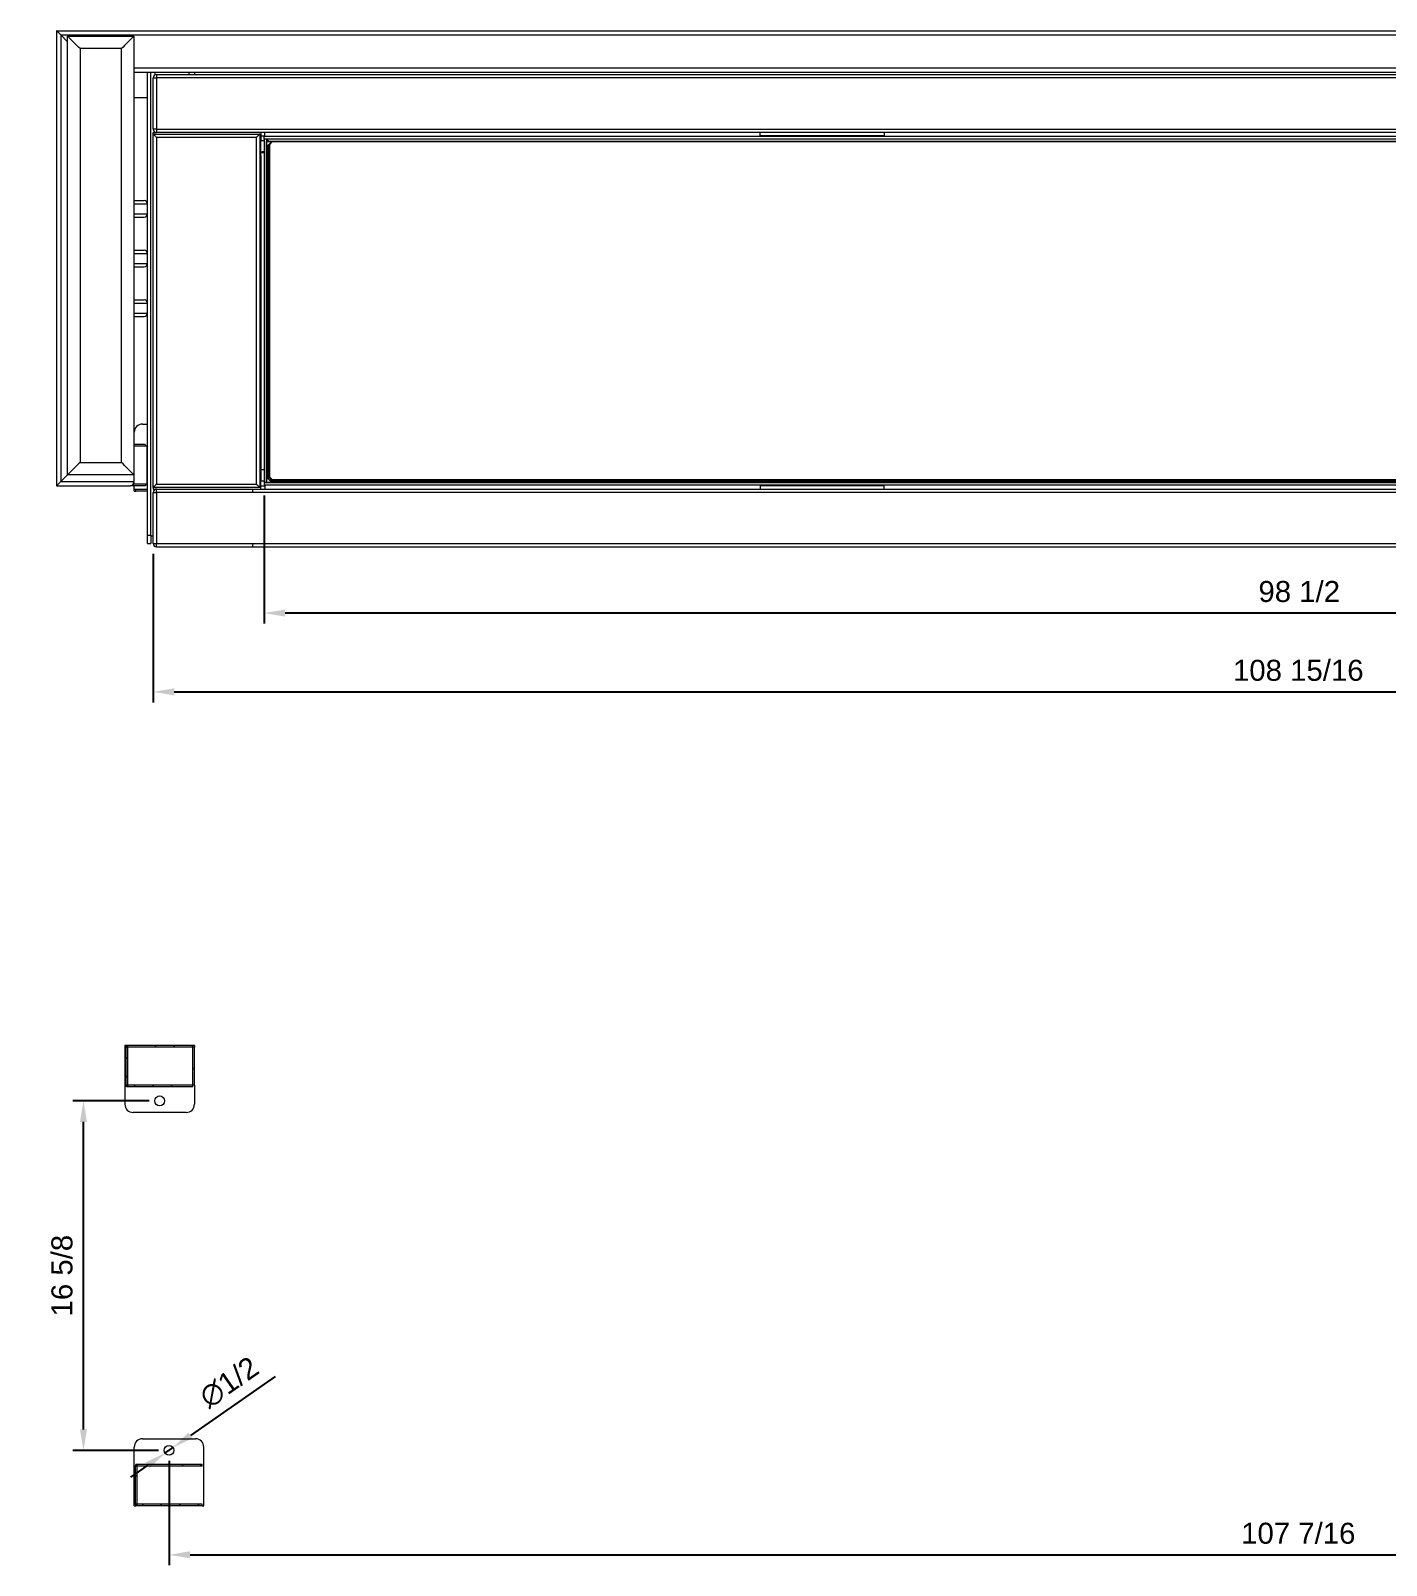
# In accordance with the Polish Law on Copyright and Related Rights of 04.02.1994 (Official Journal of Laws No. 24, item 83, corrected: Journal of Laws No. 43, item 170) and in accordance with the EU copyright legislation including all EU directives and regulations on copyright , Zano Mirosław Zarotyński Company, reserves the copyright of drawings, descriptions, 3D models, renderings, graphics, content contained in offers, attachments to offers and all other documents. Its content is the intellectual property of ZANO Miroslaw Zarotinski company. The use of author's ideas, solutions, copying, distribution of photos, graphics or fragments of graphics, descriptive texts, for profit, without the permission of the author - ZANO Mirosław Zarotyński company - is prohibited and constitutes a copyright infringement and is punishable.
# Model space of a CAD drawing. Header units: inches. Extents: x -1 to 190, y -8 to 118.
# Drawn here: x 1.5 to 66, y -8 to 65 of the extents above; entities that cross this region are included whole.
import ezdxf

# ---------------------------------------------------------------- set-up
doc = ezdxf.new("R2010")
doc.units = ezdxf.units.IN
doc.layers.add('ZANO_R', color=7, linetype='Continuous', lineweight=0)
doc.layers.add('ZANO_W', color=1, linetype='Continuous', lineweight=0)
doc.styles.get("Standard").update_dxf_attribs({"font": 'ARIALUNI.TTF'})
doc.dimstyles.new('amerykanie', dxfattribs={"dimtxt": 50, "dimasz": 50, "dimexe": 0.5, "dimexo": 0.5, "dimgap": 1, "dimtad": 1, "dimdec": 0, "dimzin": 0, "dimlunit": 5, "dimtxsty": 'Standard', "dimcen": 0.09, "dimclrd": 1, "dimclre": 1, "dimclrt": 1, "dimazin": 0, "dimtfac": 1, "dimtdec": 0, "dimtmove": 0, "dimatfit": 3, "dimfxl": 1, "dimtzin": 0, "dimarcsym": 1})
pattern_1 = [(45, (-11.167, -28.4947), (-2.65245, 2.65245), []), (45, (-10.2828, -28.4947), (-2.65245, 2.65245), []), (45, (-9.3987, -28.4947), (-2.65245, 2.65245), []), (45, (-8.5145, -28.4947), (-2.65245, 2.65245), [])]
pattern_2 = [(135, (-11.167, -28.4947), (-1.326225, -1.326225), []), (135, (-11.167, -27.6106), (-1.326225, -1.326225), [])]

# ---------------------------------------------------------------- blocks, each defined once
blk = doc.blocks.new('*D372')
at = {"layer": 'ZANO_W', "color": 1, "lineweight": -2}
for p, q in [((7.362, 40.101), (7.362, 33.035)), ((116.32, 40.097), (116.32, 33.035)), ((8.362, 33.535), (115.32, 33.535))]:
    blk.add_line(p, q, dxfattribs=at)
at = {"layer": 'ZANO_W', "color": 1}
for points in [[(8.362, 33.702), (8.362, 33.368), (7.362, 33.535)], [(115.32, 33.368), (115.32, 33.702), (116.32, 33.535)]]:
    blk.add_solid(points, dxfattribs=at)
at = {"layer": 'ZANO_W', "color": 1, "insert": (61.841, 34.554), "char_height": 1, "attachment_point": 5}
blk.add_mtext('108 15/16', dxfattribs=at)
blk = doc.blocks.new('*D376')
at = {"layer": 'ZANO_W', "color": 1, "lineweight": -2}
for p, q in [((12.639, 42.885), (12.639, 36.786)), ((111.134, 42.885), (111.134, 36.786)), ((110.134, 37.286), (13.639, 37.286))]:
    blk.add_line(p, q, dxfattribs=at)
at = {"layer": 'ZANO_W', "color": 1}
for points in [[(13.639, 37.453), (13.639, 37.119), (12.639, 37.286)], [(110.134, 37.119), (110.134, 37.453), (111.134, 37.286)]]:
    blk.add_solid(points, dxfattribs=at)
at = {"layer": 'ZANO_W', "color": 1, "insert": (61.887, 38.305), "char_height": 1, "attachment_point": 5}
blk.add_mtext('98 1/2', dxfattribs=at)
blk = doc.blocks.new('*D378')
at = {"layer": 'ZANO_W', "color": 1, "lineweight": -2}
for p, q in [((7.171, 14.062), (3.546, 14.062)), ((4.046, -1.569), (4.046, 13.062)), ((7.615, -2.569), (3.546, -2.569))]:
    blk.add_line(p, q, dxfattribs=at)
at = {"layer": 'ZANO_W', "color": 1}
for points in [[(4.213, 13.062), (3.879, 13.062), (4.046, 14.062)], [(3.879, -1.569), (4.213, -1.569), (4.046, -2.569)]]:
    blk.add_solid(points, dxfattribs=at)
at = {"layer": 'ZANO_W', "color": 1, "insert": (3.027, 5.747), "char_height": 1, "attachment_point": 5, "rotation": 90}
blk.add_mtext('16 5/8', dxfattribs=at)
blk = doc.blocks.new('*D379')
at = {"layer": 'ZANO_W', "color": 1, "lineweight": -2}
for p, q in [((8.115, -3.069), (8.115, -8.041)), ((115.567, -3.069), (115.567, -8.041)), ((9.115, -7.541), (114.567, -7.541))]:
    blk.add_line(p, q, dxfattribs=at)
at = {"layer": 'ZANO_W', "color": 1}
for points in [[(9.115, -7.374), (9.115, -7.707), (8.115, -7.541)], [(114.567, -7.707), (114.567, -7.374), (115.567, -7.541)]]:
    blk.add_solid(points, dxfattribs=at)
at = {"layer": 'ZANO_W', "color": 1, "insert": (61.841, -6.522), "char_height": 1, "attachment_point": 5}
blk.add_mtext('107 7/16', dxfattribs=at)
blk = doc.blocks.new('*D380')
at = {"layer": 'ZANO_W', "color": 1, "lineweight": -2}
for p, q in [((13.17, 0.951), (9.13, -1.863)), ((7.921, -2.704), (8.309, -2.434)), ((7.1, -3.275), (6.28, -3.847))]:
    blk.add_line(p, q, dxfattribs=at)
at = {"layer": 'ZANO_W', "color": 1}
for points in [[(9.034, -1.726), (9.225, -1.999), (8.309, -2.434)], [(7.196, -3.412), (7.005, -3.139), (7.921, -2.704)]]:
    blk.add_solid(points, dxfattribs=at)
at = {"layer": 'ZANO_W', "color": 1, "insert": (10.978, 0.666), "char_height": 1, "attachment_point": 5, "rotation": 34.84617}
blk.add_mtext('∅1/2', dxfattribs=at)

msp = doc.modelspace()

# ---------------------------------------------------------------- hatches: boundary and pattern name
at = {"layer": 'ZANO_R'}
h = msp.add_hatch(dxfattribs=at)
h.set_pattern_fill('ANSI32', color=256, scale=0.19691, angle=90, style=0)
h.set_pattern_definition(pattern_2)
h.paths.add_polyline_path([(6.08332, 14.81422), (6.16264, 14.81422), (6.16264, 16.62579), (6.08332, 16.62579)], flags=0)
h = msp.add_hatch(dxfattribs=at)
h.set_pattern_fill('DIN 201 stal i żeliwo stalowe', color=256, scale=0.19691, style=0, pattern_type=2)
h.set_pattern_definition(pattern_1)
h.paths.add_polyline_path([(6.16262, 16.62579), (9.25058, 16.62579), (9.25058, 16.70455), (6.16262, 16.70455)], flags=0)
h = msp.add_hatch(dxfattribs=at)
h.set_pattern_fill('ANSI32', color=256, scale=0.19691, angle=90, style=0)
h.set_pattern_definition(pattern_2)
h.paths.add_polyline_path([(9.25058, 14.81422), (9.32935, 14.81422), (9.32935, 16.62579), (9.25058, 16.62579)], flags=0)
h = msp.add_hatch(dxfattribs=at)
h.set_pattern_fill('DIN 201 stal i żeliwo stalowe', color=256, scale=0.19691, style=0, pattern_type=2)
h.set_pattern_definition(pattern_1)
h.paths.add_polyline_path([(6.16262, 14.73546), (9.25058, 14.73546), (9.25058, 14.81422), (6.16262, 14.81422)], flags=0)
h = msp.add_hatch(dxfattribs=at)
h.set_pattern_fill('ANSI32', color=256, scale=0.19691, angle=90, style=0)
h.set_pattern_definition(pattern_2)
h.paths.add_polyline_path([(6.52298, -5.1288), (6.6023, -5.1288), (6.6023, -3.31723), (6.52298, -3.31723)], flags=0)
h = msp.add_hatch(dxfattribs=at)
h.set_pattern_fill('DIN 201 stal i żeliwo stalowe', color=256, scale=0.19691, style=0, pattern_type=2)
h.set_pattern_definition(pattern_1)
h.paths.add_polyline_path([(6.60228, -3.31723), (9.69024, -3.31723), (9.69024, -3.23846), (6.60228, -3.23846)], flags=0)
h = msp.add_hatch(dxfattribs=at)
h.set_pattern_fill('DIN 201 stal i żeliwo stalowe', color=256, scale=0.19691, style=0, pattern_type=2)
h.set_pattern_definition(pattern_1)
h.paths.add_polyline_path([(6.60228, -5.20756), (9.69024, -5.20756), (9.69024, -5.1288), (6.60228, -5.1288)], flags=0)

# ---------------------------------------------------------------- linework, layer by layer
for p, q in [((2.76792, 65.00519), (2.76792, 43.34512)), ((2.76792, 65.00519), (120.91377, 65.00519)), ((2.97271, 64.8004), (2.97271, 43.54991)), ((2.97271, 64.8004), (3.29135, 64.48176)), ((2.97271, 64.8004), (120.70897, 64.8004)), ((3.29135, 64.74098), (6.44191, 64.74098)), ((3.29135, 43.86855), (3.29135, 64.74098)), ((6.44191, 64.74098), (6.44191, 43.86855)), ((5.85118, 64.15025), (3.88208, 64.15025)), ((3.88208, 64.15025), (3.88208, 44.45928)), ((5.85118, 44.45928), (5.85118, 64.15025)), ((6.44191, 63.24088), (117.23977, 63.24088)), ((6.44191, 63.03609), (117.23977, 63.03609)), ((7.08624, 40.99053), (7.08624, 63.03609)), ((7.24377, 40.99053), (7.24377, 63.03609)), ((7.46037, 62.90645), (7.46037, 63.03609)), ((7.51944, 62.91794), (116.16242, 62.91794)), ((7.51944, 62.91794), (7.51944, 62.76042)), ((9.05534, 63.03609), (9.05534, 62.91794)), ((9.32475, 63.03609), (9.32475, 62.91794)), ((7.36191, 60.31874), (7.36191, 62.76042)), ((7.36191, 62.76042), (7.51944, 62.76042)), ((7.51944, 62.76042), (7.51944, 60.31874)), ((116.16242, 62.76042), (7.51944, 62.76042)), ((7.08624, 61.81525), (6.44191, 61.81525)), ((7.51944, 60.31874), (7.36191, 60.31874)), ((7.36191, 60.08244), (7.36191, 60.16121)), ((7.36191, 60.16121), (7.51944, 60.16121)), ((7.36191, 60.08244), (12.43037, 60.08244)), ((7.36191, 43.26636), (7.36191, 60.08244)), ((7.46037, 60.16121), (7.46037, 60.1727)), ((7.51944, 60.31874), (116.16242, 60.31874)), ((7.51944, 60.31874), (7.51944, 60.16121)), ((116.16242, 60.16121), (7.51944, 60.16121)), ((12.27284, 59.92492), (7.51944, 59.92492)), ((7.51944, 59.92492), (7.51944, 43.42389)), ((12.27284, 43.42389), (12.27284, 59.92492)), ((12.43037, 60.08244), (12.43037, 43.26636)), ((12.48197, 60.16121), (12.48197, 59.78315)), ((12.48197, 60.00369), (12.67888, 60.00369)), ((12.6395, 59.84616), (12.6395, 59.96431)), ((111.13375, 59.96431), (12.6395, 59.96431)), ((12.67888, 59.96431), (12.67888, 60.16121)), ((36.23321, 59.96431), (36.23321, 60.16121)), ((42.14051, 60.00369), (36.23321, 60.00369)), ((42.14051, 60.16121), (42.14051, 59.96431)), ((12.43037, 59.78315), (12.48197, 59.78315)), ((12.48197, 59.05852), (12.48197, 59.78315)), ((12.48197, 59.78315), (12.6395, 59.78315)), ((12.6395, 59.19636), (12.48197, 59.19636)), ((12.6395, 59.24646), (12.61192, 59.24646)), ((12.75764, 59.84616), (12.6395, 59.84616)), ((12.6395, 59.84616), (12.6395, 43.50264)), ((111.13375, 59.84616), (12.6395, 59.84616)), ((12.75764, 59.84616), (12.75764, 43.50264)), ((12.75764, 43.50264), (12.75764, 59.72801)), ((12.75764, 59.72801), (13.00173, 59.72801)), ((12.95455, 59.68862), (12.79703, 59.5311)), ((12.79703, 59.5311), (12.79703, 43.69956)), ((12.8561, 59.7477), (12.85216, 59.75164)), ((12.85216, 59.75164), (110.92109, 59.75164)), ((12.85216, 59.72801), (12.85216, 59.75164)), ((12.85216, 43.64442), (12.85216, 59.58623)), ((12.8561, 59.72801), (12.8561, 59.7477)), ((12.8561, 59.7477), (13.01362, 59.7477)), ((12.8561, 59.59018), (12.89548, 59.57386)), ((12.8561, 43.75863), (12.8561, 59.59018)), ((13.02994, 59.70832), (12.89548, 59.57386)), ((12.89548, 59.57386), (12.89548, 43.77495)), ((12.96235, 59.68862), (12.95455, 59.68862)), ((12.99394, 59.72801), (13.01363, 59.7477)), ((13.02994, 59.70832), (13.01363, 59.7477)), ((13.01363, 59.7477), (110.75962, 59.7477)), ((110.74331, 59.70832), (13.02994, 59.70832)), ((12.43037, 59.05852), (12.48197, 59.05852)), ((12.48197, 59.03882), (12.43037, 59.03882)), ((12.48197, 59.05852), (12.48197, 59.03882)), ((12.48197, 59.03882), (12.48197, 44.27059)), ((12.85229, 58.05428), (12.85229, 58.4481)), ((12.8561, 58.4481), (12.85229, 58.4481)), ((12.85229, 58.05428), (12.8561, 58.05428)), ((6.44191, 56.9161), (6.92871, 56.9161)), ((6.44191, 56.75857), (7.08624, 56.75857)), ((6.44191, 56.28599), (7.08624, 56.28599)), ((6.44191, 56.12846), (6.92871, 56.12846)), ((6.44191, 54.55318), (6.92871, 54.55318)), ((6.44191, 54.39566), (7.08624, 54.39566)), ((6.44191, 53.92307), (7.08624, 53.92307)), ((6.44191, 53.76554), (6.92871, 53.76554)), ((6.44191, 52.19027), (6.92871, 52.19027)), ((6.44191, 52.03273), (7.08624, 52.03273)), ((6.44191, 51.56016), (7.08624, 51.56016)), ((6.44191, 51.40263), (6.92871, 51.40263)), ((6.85474, 46.28301), (7.08624, 46.28301)), ((6.98688, 45.31421), (6.44191, 45.31421)), ((6.46092, 45.31421), (6.46092, 45.88919)), ((6.98688, 45.31421), (6.98688, 45.23545)), ((12.85229, 45.29452), (12.85229, 44.9007)), ((12.85229, 45.29452), (12.8561, 45.29452)), ((7.06564, 45.23545), (6.44191, 45.23545)), ((7.06564, 45.23545), (7.06564, 43.42389)), ((7.07757, 45.10943), (7.07757, 43.54991)), ((7.08624, 45.06217), (7.07757, 45.06217)), ((7.08624, 44.98341), (7.07757, 44.98341)), ((12.8561, 44.9007), (12.85229, 44.9007)), ((3.29135, 43.86855), (2.97271, 43.54991)), ((6.44191, 43.86855), (3.29135, 43.86855)), ((3.88208, 44.45928), (5.85118, 44.45928)), ((6.44191, 43.86855), (6.44191, 43.54991)), ((12.43037, 44.27059), (12.48197, 44.27059)), ((12.48197, 44.27059), (12.48197, 43.56566)), ((12.48197, 44.11307), (12.6395, 44.11307)), ((2.76792, 43.34512), (6.26045, 43.34512)), ((2.97271, 43.54991), (6.44191, 43.54991)), ((6.37097, 43.34512), (6.26045, 43.34512)), ((6.35904, 43.34512), (6.35904, 43.37798)), ((6.37097, 43.34512), (6.37097, 43.38748)), ((6.9988, 43.34512), (6.37097, 43.34512)), ((6.40348, 43.42389), (6.4378, 43.42389)), ((6.4378, 43.5066), (6.4378, 43.42389)), ((7.06564, 43.42389), (6.4378, 43.42389)), ((6.46092, 43.09308), (6.46092, 43.34512)), ((6.46209, 43.17184), (6.46209, 43.34512)), ((7.08624, 43.17184), (6.46209, 43.17184)), ((6.54027, 43.09308), (6.54027, 43.17184)), ((6.9988, 43.42389), (6.9988, 43.34512)), ((12.43037, 43.26636), (7.36191, 43.26636)), ((7.36191, 43.26636), (7.36191, 43.18759)), ((7.36191, 43.18759), (7.51944, 43.18759)), ((7.46037, 43.1761), (7.46037, 43.18759)), ((7.51944, 43.42389), (12.27284, 43.42389)), ((7.51944, 43.03007), (7.51944, 43.18759)), ((7.51944, 43.18759), (12.08775, 43.18759)), ((12.08775, 43.18759), (12.08775, 43.03007)), ((12.08775, 43.18759), (111.59411, 43.18759)), ((12.43037, 43.56566), (12.48197, 43.56566)), ((12.48197, 43.18759), (12.48197, 43.56566)), ((12.6395, 43.56566), (12.48197, 43.56566)), ((12.48197, 43.34512), (12.67888, 43.34512)), ((12.75764, 43.50264), (12.6395, 43.50264)), ((12.6395, 43.50264), (111.13375, 43.50264)), ((12.6395, 43.50264), (12.6395, 43.38451)), ((12.6395, 43.38451), (111.13375, 43.38451)), ((12.67888, 43.38451), (12.67888, 43.18759)), ((110.89746, 43.50264), (12.75764, 43.50264)), ((12.79703, 43.69956), (12.95455, 43.54203)), ((12.8561, 43.75863), (12.89548, 43.77495)), ((12.8561, 43.64049), (12.8561, 43.75863)), ((13.01363, 43.6011), (12.8561, 43.75863)), ((12.89548, 43.77495), (13.02994, 43.64049)), ((13.01362, 43.60111), (12.89548, 43.60111)), ((110.75568, 43.59717), (12.89942, 43.59717)), ((12.95455, 43.54203), (110.70054, 43.54203)), ((13.01363, 43.6011), (13.02994, 43.64049)), ((110.75962, 43.6011), (13.01363, 43.6011)), ((13.02994, 43.64049), (110.74331, 43.64049)), ((36.23321, 43.38451), (36.23321, 43.18759)), ((42.14051, 43.34512), (36.23321, 43.34512)), ((37.06052, 43.38451), (37.06023, 43.37868)), ((37.06023, 43.37868), (37.06023, 43.36481)), ((37.06023, 43.37868), (37.37529, 43.37868)), ((37.06023, 43.36481), (37.37529, 43.36481)), ((37.37529, 43.37868), (37.375, 43.38451)), ((37.37529, 43.36481), (37.37529, 43.37868)), ((42.14051, 43.18759), (42.14051, 43.38451)), ((6.46092, 43.09308), (6.54027, 43.09308)), ((7.08624, 43.09308), (6.54027, 43.09308)), ((7.36191, 40.60127), (7.36191, 43.03007)), ((7.36191, 43.03007), (7.51944, 43.03007)), ((12.08775, 43.03007), (7.51944, 43.03007)), ((7.51944, 43.03007), (7.51944, 40.60127)), ((111.59411, 43.03007), (12.08775, 43.03007)), ((7.08624, 40.99053), (7.24377, 40.99053)), ((7.08624, 40.59671), (7.08624, 40.99053)), ((7.24377, 40.99053), (7.24377, 40.59671)), ((7.08624, 40.59671), (7.24377, 40.59671)), ((7.36191, 40.60127), (7.51944, 40.60127)), ((7.51944, 40.60127), (12.08775, 40.60127)), ((7.51944, 40.44374), (7.51944, 40.60127)), ((7.51944, 40.44374), (12.08775, 40.44374)), ((12.08775, 40.60127), (111.59411, 40.60127)), ((12.08775, 40.60127), (12.08775, 40.44374)), ((12.08775, 40.44374), (111.59411, 40.44374)), ((6.10061, 16.70455), (6.01666, 16.70455)), ((6.01666, 16.70455), (6.01666, 13.90844)), ((6.02243, 14.81422), (6.02243, 16.62579)), ((6.08332, 16.62579), (6.02243, 16.62579)), ((6.08332, 14.81422), (6.08332, 16.62579)), ((6.16264, 16.62579), (6.08332, 16.62579)), ((6.10061, 16.62579), (6.10061, 16.70455)), ((6.16262, 16.70455), (6.10061, 16.70455)), ((6.16262, 16.62579), (6.16262, 16.70455)), ((9.25058, 16.70455), (6.16262, 16.70455)), ((9.25058, 16.62579), (6.16262, 16.62579)), ((6.16264, 14.81422), (6.16264, 16.62579)), ((9.25058, 16.62579), (9.25058, 16.70455)), ((9.32474, 16.70455), (9.25058, 16.70455)), ((9.32935, 16.62579), (9.25058, 16.62579)), ((9.25058, 14.81422), (9.25058, 16.62579)), ((9.32474, 16.70455), (9.32474, 16.62579)), ((9.32935, 14.81422), (9.32935, 16.62579)), ((6.08332, 14.81422), (6.02243, 14.81422)), ((6.16264, 14.81422), (6.08332, 14.81422)), ((6.10061, 14.73546), (6.10061, 14.81422)), ((6.16262, 14.73546), (6.10061, 14.73546)), ((6.16262, 14.73546), (6.16262, 14.81422)), ((9.25058, 14.81422), (6.16262, 14.81422)), ((9.25058, 14.73546), (6.16262, 14.73546)), ((9.32935, 14.81422), (9.25058, 14.81422)), ((9.25058, 14.73546), (9.25058, 14.81422)), ((9.32474, 14.81422), (9.32474, 13.90844)), ((8.93093, 13.51462), (6.41048, 13.51462)), ((6.85474, -2.01762), (9.37519, -2.01762)), ((6.46092, -5.20756), (6.46092, -2.41144)), ((9.76901, -5.20756), (9.76901, -2.41144)), ((6.46209, -5.1288), (6.46209, -3.31723)), ((6.52298, -3.31723), (6.46209, -3.31723)), ((6.52298, -5.1288), (6.52298, -3.31723)), ((6.6023, -3.31723), (6.52298, -3.31723)), ((6.54027, -3.31723), (6.54027, -3.23846)), ((6.60228, -3.23846), (6.54027, -3.23846)), ((6.60228, -3.31723), (6.60228, -3.23846)), ((9.69024, -3.23846), (6.60228, -3.23846)), ((9.69024, -3.31723), (6.60228, -3.31723)), ((6.6023, -5.1288), (6.6023, -3.31723)), ((9.69024, -3.31723), (9.69024, -3.23846)), ((6.46092, -5.20756), (6.54027, -5.20756)), ((6.52298, -5.1288), (6.46209, -5.1288)), ((6.6023, -5.1288), (6.52298, -5.1288)), ((6.54027, -5.20756), (6.54027, -5.1288)), ((6.60228, -5.20756), (6.54027, -5.20756)), ((6.60228, -5.20756), (6.60228, -5.1288)), ((9.69024, -5.1288), (6.60228, -5.1288)), ((9.69024, -5.20756), (6.60228, -5.20756)), ((9.69024, -5.20756), (9.69024, -5.1288)), ((9.69024, -5.20756), (9.76901, -5.20756))]:
    msp.add_line(p, q, dxfattribs=at)
at = {"layer": 'ZANO_R', "flags": 128}
for points in [[(2.76792, 65.00519), (2.77103, 65.00208), (2.78027, 64.99284), (2.79536, 64.97775), (2.81583, 64.95728), (2.84107, 64.93204), (2.87032, 64.9028), (2.90267, 64.87045), (2.93715, 64.83596), (2.97271, 64.8004)], [(2.97271, 64.8004), (2.93715, 64.83596), (2.90267, 64.87045), (2.87032, 64.9028), (2.84107, 64.93204), (2.81583, 64.95728), (2.79536, 64.97775), (2.78027, 64.99284), (2.77103, 65.00208), (2.76792, 65.00519)], [(3.88208, 64.15025), (3.80498, 64.22736), (3.72919, 64.30314), (3.65602, 64.37631), (3.58672, 64.44562), (3.52247, 64.50987), (3.46437, 64.56796), (3.41343, 64.61891), (3.3705, 64.66184), (3.33632, 64.69601), (3.31148, 64.72086), (3.29641, 64.73593), (3.29135, 64.74098)], [(6.44191, 64.74098), (6.43686, 64.73593), (6.42178, 64.72086), (6.39694, 64.69601), (6.36277, 64.66184), (6.31984, 64.61891), (6.26889, 64.56796), (6.21079, 64.50987), (6.14654, 64.44562), (6.07724, 64.37631), (6.00407, 64.30314), (5.92829, 64.22736), (5.85118, 64.15025)], [(7.51944, 59.92492), (7.49209, 59.95228), (7.46556, 59.97879), (7.44068, 60.00369), (7.41818, 60.02617), (7.39877, 60.04559), (7.38302, 60.06135), (7.37141, 60.07295), (7.36431, 60.08006), (7.36191, 60.08244)], [(12.43037, 60.08244), (12.42798, 60.08006), (12.42087, 60.07295), (12.40926, 60.06135), (12.39352, 60.04559), (12.3741, 60.02617), (12.35161, 60.00369), (12.32672, 59.97879), (12.3002, 59.95228), (12.27284, 59.92492)], [(6.98688, 45.27949), (7.01759, 45.25423), (7.0342, 45.23545)], [(7.06564, 45.17829), (7.07363, 45.14938), (7.07757, 45.10943)], [(3.88208, 44.45928), (3.80498, 44.38218), (3.72919, 44.30638), (3.65602, 44.23322), (3.58672, 44.16392), (3.52247, 44.09967), (3.46437, 44.04158), (3.41343, 43.99062), (3.3705, 43.94769), (3.33632, 43.91351), (3.31148, 43.88868), (3.29641, 43.87361), (3.29135, 43.86855)], [(6.44191, 43.86855), (6.43686, 43.87361), (6.42178, 43.88868), (6.39694, 43.91351), (6.36277, 43.94769), (6.31984, 43.99062), (6.26889, 44.04158), (6.21079, 44.09967), (6.14654, 44.16392), (6.07724, 44.23322), (6.00407, 44.30638), (5.92829, 44.38218), (5.85118, 44.45928)], [(2.97271, 43.54991), (2.93276, 43.50996), (2.89434, 43.47154), (2.85894, 43.43613), (2.8279, 43.4051), (2.80244, 43.37963), (2.78351, 43.3607), (2.77186, 43.34905), (2.76792, 43.34512)], [(2.76792, 43.34512), (2.77186, 43.34905), (2.78351, 43.3607), (2.80244, 43.37963), (2.8279, 43.4051), (2.85894, 43.43613), (2.89434, 43.47154), (2.93276, 43.50996), (2.97271, 43.54991)], [(7.0342, 43.42389), (7.01759, 43.4051), (6.9988, 43.38849)], [(7.07757, 43.54991), (7.07363, 43.50996), (7.06564, 43.48105)], [(7.51944, 43.42389), (7.49209, 43.39653), (7.46556, 43.37001), (7.44068, 43.34512), (7.41818, 43.32263), (7.39877, 43.30321), (7.38302, 43.28746), (7.37141, 43.27585), (7.36431, 43.26875), (7.36191, 43.26636)], [(12.43037, 43.26636), (12.42734, 43.26938), (12.41838, 43.27835), (12.40382, 43.2929), (12.38423, 43.3125), (12.36036, 43.33637), (12.33312, 43.36361), (12.30357, 43.39315), (12.27284, 43.42389)]]:
    msp.add_lwpolyline(points, dxfattribs=at)
at = {"layer": 'ZANO_R'}
for centre in [(7.6707, 14.06596), (8.11497, -2.56897)]:
    msp.add_circle(centre, 0.23629, dxfattribs=at)
for centre, radius, start, end in [((7.51944, 62.76042), 0.15753, 90, 180), ((7.51944, 60.31874), 0.15753, 180, 270), ((12.61192, 59.04955), 0.19691, 90, 131.2952487), ((6.92871, 56.75857), 0.15753, 0, 90), ((6.92871, 56.28599), 0.15753, 270, 0), ((6.92871, 54.39565), 0.15753, 0, 90), ((6.92871, 53.92307), 0.15753, 270, 0), ((6.92871, 52.03274), 0.15753, 0, 90), ((6.92871, 51.56015), 0.15753, 270, 0), ((6.85474, 45.88919), 0.39382, 90, 180), ((7.51944, 43.03006), 0.15753, 90, 180), ((37.07992, 43.36481), 0.01969, 180, 270), ((37.3556, 43.36481), 0.01969, 270, 0), ((7.51944, 40.60127), 0.15753, 180, 270), ((6.41048, 13.90844), 0.39382, 180, 270), ((8.93093, 13.90844), 0.39382, 270, 0), ((6.85474, -2.41144), 0.39382, 90, 180), ((9.37519, -2.41144), 0.39382, 0, 90)]:
    msp.add_arc(centre, radius, start, end, dxfattribs=at)
msp.add_ellipse((6.26045, 43.54991), major_axis=(0, 0.20479), ratio=0.88607528, start_param=3.14159265, end_param=4.71238898, dxfattribs=at)
for points, knots in [([(12.75764, 59.84616), (12.75936, 59.83751), (12.76266, 59.82081), (12.78696, 59.79611), (12.8182, 59.77323), (12.84149, 59.75843), (12.85216, 59.75164)], [0, 0, 0, 0, 0.27430065, 0.52925853, 0.7841672, 1, 1, 1, 1]), ([(12.75764, 59.80976), (12.77135, 59.80294), (12.80292, 59.78723), (12.83437, 59.7645), (12.85216, 59.75164)], [0, 0, 0, 0, 0.43413917, 1, 1, 1, 1]), ([(7.28192, 40.9415), (7.2709, 40.93885), (7.24887, 40.93354), (7.24547, 40.92824), (7.24377, 40.92559)], [0, 0, 0, 0, 0.49999926, 1, 1, 1, 1]), ([(7.36191, 40.95019), (7.34646, 40.94903), (7.31478, 40.94667), (7.29305, 40.94325), (7.28192, 40.9415)], [0, 0, 0, 0, 0.487509358, 1, 1, 1, 1])]:
    msp.add_open_spline(points, degree=3, knots=knots, dxfattribs=at)

# ---------------------------------------------------------------- dimensions: what is measured, and where the dimension line sits
at = {"layer": 'ZANO_W'}
for base, p1, p2, picture, middle in [((12.639499, 37.286101), (111.133751, 43.384506), (12.639499, 43.384506), '*D376', (61.886625, 38.3052)), ((116.31994, 33.53515), (7.36191, 40.60127), (116.31994, 40.5969), '*D372', (61.84093, 34.55425)), ((115.566721, -7.540755), (8.114966, -2.568971), (115.566721, -2.568971), '*D379', (61.840843, -6.521655))]:
    dim = msp.add_linear_dim(base=base, p1=p1, p2=p2, dimstyle='amerykanie', override={"dimtxt": 1, "dimasz": 1, "dimgap": 0.5, "dimdec": 4, "dimaunit": 1, "dimadec": 1, "dimtdec": 4, "dimtmove": 1, "dimfrac": 2}, dxfattribs=at)
    dim.commit()
    dim.dimension.update_dxf_attribs({"geometry": picture, "text_midpoint": middle})
dim = msp.add_linear_dim(base=(4.04592, 14.06242), p1=(8.11497, -2.56897), p2=(7.6707, 14.06242), angle=90, dimstyle='amerykanie', override={"dimtxt": 1, "dimasz": 1, "dimgap": 0.5, "dimdec": 4, "dimaunit": 1, "dimadec": 1, "dimtdec": 4, "dimtmove": 1, "dimfrac": 2}, dxfattribs=at)
dim.commit()
dim.dimension.update_dxf_attribs({"geometry": '*D378', "text_midpoint": (3.02682, 5.74672)})
dim = msp.add_diameter_dim_2p(p1=(7.92104, -2.70398), p2=(8.30889, -2.43396), dimstyle='amerykanie', override={"dimtxt": 1, "dimasz": 1, "dimgap": 0.5, "dimdec": 4, "dimaunit": 1, "dimadec": 1, "dimtdec": 4, "dimtmove": 1, "dimfrac": 2}, dxfattribs=at)
dim.commit()
dim.dimension.update_dxf_attribs({"geometry": '*D380', "text_midpoint": (10.97801, 0.66608)})

doc.saveas('drawing.dxf')
